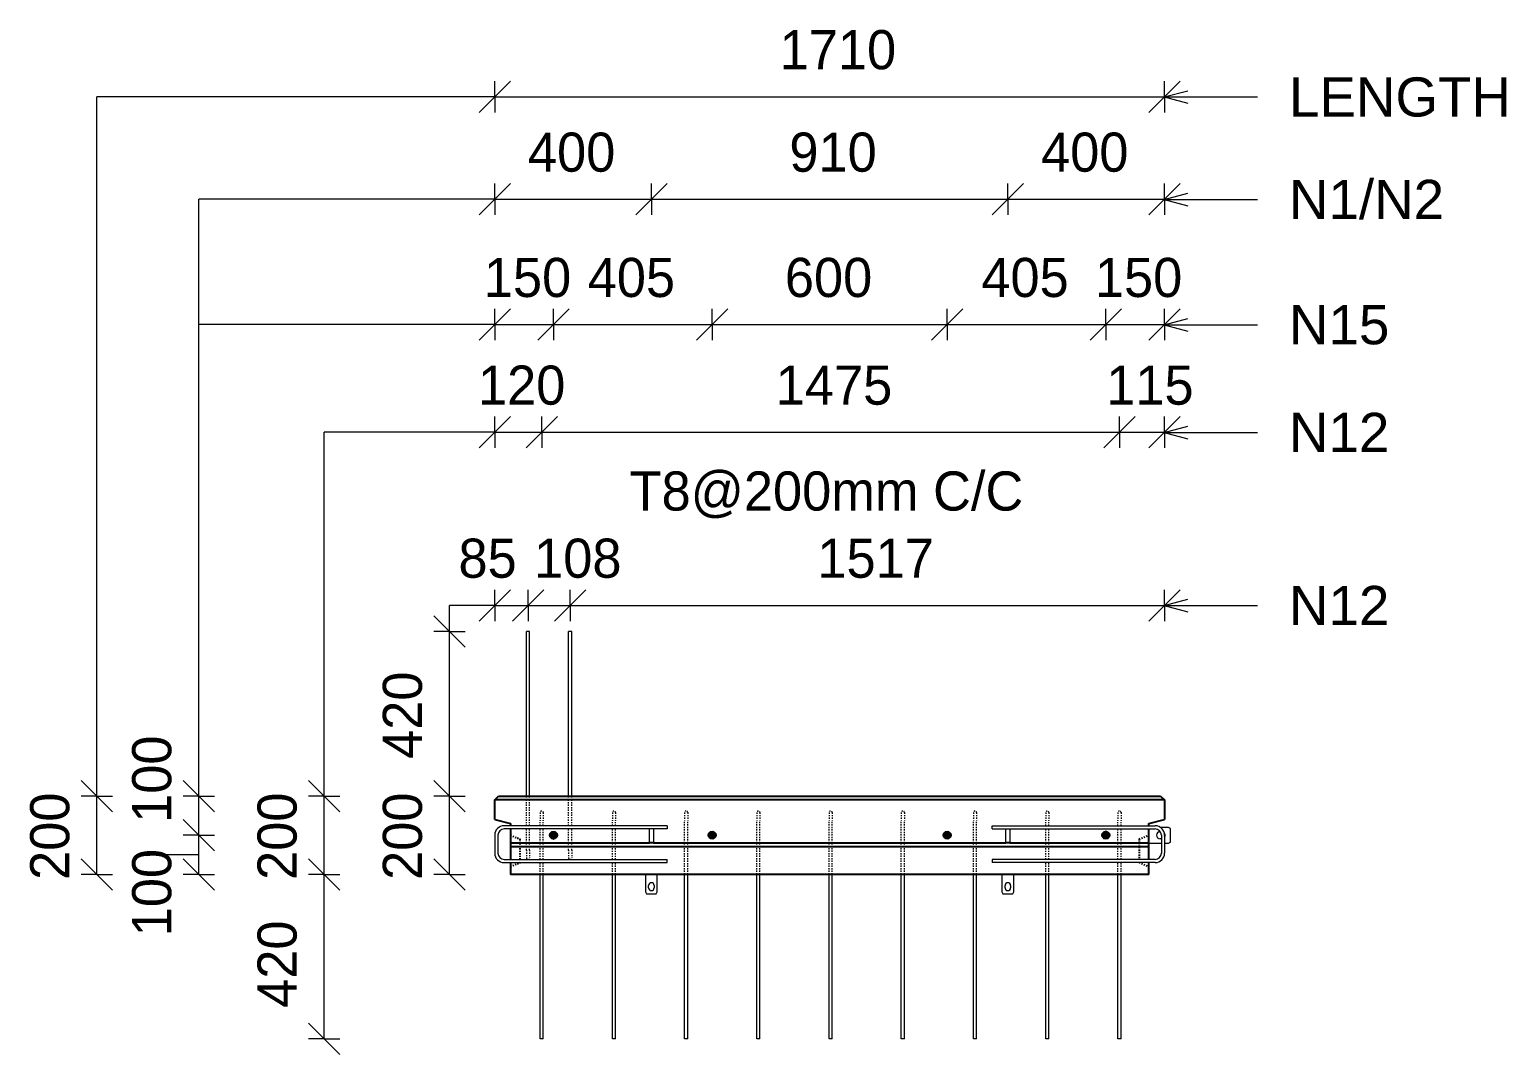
# Model space of a CAD drawing. Header units: millimetres. Extents: x 1421 to 26924, y -2138 to 20093.
# Drawn here: x 1421 to 5192, y 17475 to 20093 of the extents above; entities that cross this region are included whole.
import ezdxf

# ---------------------------------------------------------------- set-up
doc = ezdxf.new("R2010")
doc.units = ezdxf.units.MM
doc.linetypes.add('Dash', pattern=[6.36, 3.18, -3.18])
for name, color, linetype, lineweight in [('A-ANNO-DIMS', 211, 'Continuous', 9), ('A-ANNO-DIMS-40', 211, 'Continuous', 9), ('A-DETL-THIN', 151, 'Continuous', 18), ('A-GENM', 13, 'Continuous', 18), ('A-WALL', 113, 'Continuous', 25), ('A-WALL-HDLN', 110, 'Dash', 25), ('G-ANNO-TEXT', 231, 'Continuous', 9), ('S-RBAR', 171, 'Continuous', 18)]:
    doc.layers.add(name, color=color, linetype=linetype, lineweight=lineweight)
doc.styles.add('Arial', font='arial.ttf', dxfattribs={"height": 100})
doc.styles.add('Nirmala UI Semilight', font='NirmalaS.ttf', dxfattribs={"height": 100})
doc.dimstyles.new('Arrow_Filled_-_2_5_NI_UI', dxfattribs={"dimscale": 304.8, "dimtxt": 104.736395, "dimasz": 0.262467, "dimexe": 0.131234, "dimexo": 0.0625, "dimgap": 0.131234, "dimtad": 1, "dimdec": 4, "dimzin": 0, "dimdsep": 46, "dimtxsty": 'Nirmala UI Semilight', "dimblk1": 'OBLIQUE', "dimblk2": 'OBLIQUE', "dimsah": 1, "dimcen": 0.09, "dimazin": 0, "dimtfac": 1, "dimtdec": 4, "dimtix": 1, "dimtmove": 0, "dimatfit": 3, "dimfxl": 0.131234, "dimfxlon": 1, "dimtvp": 1, "dimtolj": 1, "dimtzin": 0, "dimarcsym": 2})
doc.dimstyles.new('Arrow_Filled_-_2_5_NI_UI_1', dxfattribs={"dimscale": 304.8, "dimtxt": 104.736395, "dimasz": 0.262467, "dimexe": 0.131234, "dimexo": 0.0625, "dimgap": 0.131234, "dimtad": 1, "dimdec": 4, "dimzin": 0, "dimdsep": 46, "dimtxsty": 'Nirmala UI Semilight', "dimblk1": 'OBLIQUE', "dimblk2": 'OBLIQUE', "dimsah": 1, "dimcen": 0.09, "dimazin": 0, "dimtfac": 1, "dimtdec": 4, "dimtix": 1, "dimtmove": 1, "dimatfit": 3, "dimfxl": 0.131234, "dimfxlon": 1, "dimtvp": 1, "dimtolj": 1, "dimtzin": 0, "dimarcsym": 2})
doc.dimstyles.new('Arrow_Filled_-_2_5_NI_UI_2', dxfattribs={"dimscale": 304.8, "dimtxt": 104.736395, "dimasz": 0.262467, "dimexe": 0.131234, "dimexo": 0.0625, "dimgap": 0.131234, "dimtad": 1, "dimdec": 4, "dimzin": 0, "dimdsep": 46, "dimtxsty": 'Nirmala UI Semilight', "dimblk1": 'OBLIQUE', "dimblk2": 'OBLIQUE', "dimsah": 1, "dimcen": 0.09, "dimazin": 0, "dimtfac": 1, "dimtdec": 4, "dimtix": 1, "dimtmove": 2, "dimatfit": 3, "dimfxl": 0.131234, "dimfxlon": 1, "dimtvp": 1, "dimtolj": 1, "dimtzin": 0, "dimarcsym": 2})

# ---------------------------------------------------------------- blocks, each defined once
blk = doc.blocks.new('RR spread anchor face based - RR-SA-3_0-200-1726827-Elevation Top1')
at = {"layer": 'A-GENM'}
for p, q in [((3003.8, 18017.9), (3003.8, 18051.4)), ((3013.8, 18051.4), (3013.8, 18017.9)), ((3003.8, 18015.4), (3003.8, 18017.9)), ((3003.8, 18017.9), (3013.8, 18017.9)), ((3013.8, 18015.4), (3003.8, 18015.4)), ((3013.8, 18017.9), (3013.8, 18015.4))]:
    blk.add_line(p, q, dxfattribs=at)
blk = doc.blocks.new('RR spread anchor face based - RR-SA-2_5-150-1726819-Elevation Top1')
at = {"layer": 'A-GENM'}
for p, q in [((2993.8, 17935.2), (2993.8, 17890.4)), ((3023.8, 17890.4), (3023.8, 17935.4)), ((2993.8, 17890.4), (2996.3, 17885.4)), ((2996.3, 17885.4), (3021.3, 17885.4)), ((3001.8, 17900.9), (3001.8, 17906.9)), ((3015.8, 17906.9), (3015.8, 17900.9)), ((3021.3, 17885.4), (3023.8, 17890.4))]:
    blk.add_line(p, q, dxfattribs=at)
for centre, start, end in [((3008.8, 17906.9), 0, 180), ((3008.8, 17900.9), 180, 0)]:
    blk.add_arc(centre, 7, start, end, dxfattribs=at)
blk = doc.blocks.new('RR spread anchor face based - RR-SA-2_5-150-V1-Elevation Top1')
at = {"layer": 'A-GENM'}
for p, q in [((3903.8, 17935.2), (3903.8, 17890.4)), ((3933.8, 17890.4), (3933.8, 17935.2)), ((3903.8, 17890.4), (3906.3, 17885.4)), ((3906.3, 17885.4), (3931.3, 17885.4)), ((3911.8, 17900.9), (3911.8, 17906.9)), ((3925.8, 17906.9), (3925.8, 17900.9)), ((3931.3, 17885.4), (3933.8, 17890.4))]:
    blk.add_line(p, q, dxfattribs=at)
for centre, start, end in [((3918.8, 17906.9), 0, 180), ((3918.8, 17900.9), 180, 0)]:
    blk.add_arc(centre, 7, start, end, dxfattribs=at)
blk = doc.blocks.new('RR spread anchor face based - RR-SA-3_0-200-V2-Elevation Top1')
at = {"layer": 'A-GENM'}
for p, q in [((4310.8, 18026.4), (4307.5, 18026.4)), ((4328.8, 18055.4), (4307.8, 18055.4)), ((4333.8, 18052.9), (4328.8, 18055.4)), ((4333.8, 18017.9), (4333.8, 18052.9)), ((4278.8, 18015.4), (4310.8, 18015.4)), ((4318.8, 18015.4), (4328.8, 18015.4)), ((4328.8, 18015.4), (4333.8, 18017.9))]:
    blk.add_line(p, q, dxfattribs=at)
for centre, start, end in [((4307.5, 18035.4), 90, 270), ((4311.5, 18035.4), 324.8168, 43.7744)]:
    blk.add_arc(centre, 9, start, end, dxfattribs=at)
blk = doc.blocks.new('DIMBLOCK1-Elevation Top1')
at = {"layer": 'A-ANNO-DIMS-40'}
for p, q in [((2608.8, 19920.9), (2648.8, 19960.9)), ((2608.8, 19920.9), (2608.8, 19960.9)), ((4318.8, 19920.9), (4358.8, 19960.9)), ((4318.8, 19920.9), (4318.8, 19960.9)), ((2608.8, 19920.9), (2568.8, 19880.9)), ((2608.8, 19920.9), (4318.8, 19920.9)), ((2608.8, 19920.9), (2608.8, 19880.9)), ((4318.8, 19920.9), (4278.8, 19880.9)), ((4318.8, 19920.9), (4318.8, 19880.9))]:
    blk.add_line(p, q, dxfattribs=at)
at = {"layer": 'A-ANNO-DIMS-40', "color": 0, "insert": (3336.2, 20091.4), "char_height": 100, "width": 306.211, "attachment_point": 1, "line_spacing_factor": 1.142579, "style": 'Nirmala UI Semilight'}
blk.add_mtext('1710', dxfattribs=at)
blk = doc.blocks.new('_Oblique')
at = {"color": 0, "linetype": 'ByBlock', "lineweight": -2}
blk.add_line((-0.5, -0.5), (0.5, 0.5), dxfattribs=at)
blk = doc.blocks.new('DIMBLOCK2-Elevation Top1')
at = {"layer": 'A-ANNO-DIMS-40'}
for p, q in [((2608.8, 19659.3), (2648.8, 19699.3)), ((2608.8, 19659.3), (2608.8, 19699.3)), ((3008.8, 19659.3), (3048.8, 19699.3)), ((3008.8, 19659.3), (3008.8, 19699.3)), ((2608.8, 19659.3), (2568.8, 19619.3)), ((2608.8, 19659.3), (3008.8, 19659.3)), ((2608.8, 19659.3), (2608.8, 19619.3)), ((3008.8, 19659.3), (2968.8, 19619.3)), ((3008.8, 19659.3), (3008.8, 19619.3))]:
    blk.add_line(p, q, dxfattribs=at)
at = {"layer": 'A-ANNO-DIMS-40', "color": 0, "insert": (2693.6, 19829.8), "char_height": 100, "width": 276.504, "attachment_point": 1, "line_spacing_factor": 1.142579, "style": 'Nirmala UI Semilight'}
blk.add_mtext('400', dxfattribs=at)
blk = doc.blocks.new('DIMBLOCK3-Elevation Top1')
at = {"layer": 'A-ANNO-DIMS-40'}
for p, q in [((3008.8, 19659.3), (3048.8, 19699.3)), ((3008.8, 19659.3), (3008.8, 19699.3)), ((3918.8, 19659.3), (3958.8, 19699.3)), ((3918.8, 19659.3), (3918.8, 19699.3)), ((3008.8, 19659.3), (2968.8, 19619.3)), ((3008.8, 19659.3), (3918.8, 19659.3)), ((3008.8, 19659.3), (3008.8, 19619.3)), ((3918.8, 19659.3), (3878.8, 19619.3)), ((3918.8, 19659.3), (3918.8, 19619.3))]:
    blk.add_line(p, q, dxfattribs=at)
at = {"layer": 'A-ANNO-DIMS-40', "color": 0, "insert": (3361, 19829.8), "char_height": 100, "width": 246.797, "attachment_point": 1, "line_spacing_factor": 1.142579, "style": 'Nirmala UI Semilight'}
blk.add_mtext('910', dxfattribs=at)
blk = doc.blocks.new('DIMBLOCK4-Elevation Top1')
at = {"layer": 'A-ANNO-DIMS-40'}
for p, q in [((3918.8, 19659.3), (3958.8, 19699.3)), ((3918.8, 19659.3), (3918.8, 19699.3)), ((4318.8, 19659.3), (4358.8, 19699.3)), ((4318.8, 19659.3), (4318.8, 19699.3)), ((3918.8, 19659.3), (3878.8, 19619.3)), ((3918.8, 19659.3), (4318.8, 19659.3)), ((3918.8, 19659.3), (3918.8, 19619.3)), ((4318.8, 19659.3), (4278.8, 19619.3)), ((4318.8, 19659.3), (4318.8, 19619.3))]:
    blk.add_line(p, q, dxfattribs=at)
at = {"layer": 'A-ANNO-DIMS-40', "color": 0, "insert": (4003.6, 19829.8), "char_height": 100, "width": 276.504, "attachment_point": 1, "line_spacing_factor": 1.142579, "style": 'Nirmala UI Semilight'}
blk.add_mtext('400', dxfattribs=at)
blk = doc.blocks.new('DIMBLOCK5-Elevation Top1')
at = {"layer": 'A-ANNO-DIMS-40'}
for p, q in [((2608.8, 19339.3), (2648.8, 19379.3)), ((2608.8, 19339.3), (2608.8, 19379.3)), ((2758.8, 19339.3), (2798.8, 19379.3)), ((2758.8, 19339.3), (2758.8, 19379.3)), ((2608.8, 19339.3), (2568.8, 19299.3)), ((2608.8, 19339.3), (2758.8, 19339.3)), ((2608.8, 19339.3), (2608.8, 19299.3)), ((2758.8, 19339.3), (2718.8, 19299.3)), ((2758.8, 19339.3), (2758.8, 19299.3))]:
    blk.add_line(p, q, dxfattribs=at)
at = {"layer": 'A-ANNO-DIMS-40', "color": 0, "insert": (2581, 19509.8), "char_height": 100, "width": 246.797, "attachment_point": 1, "line_spacing_factor": 1.142579, "style": 'Nirmala UI Semilight'}
blk.add_mtext('150', dxfattribs=at)
blk = doc.blocks.new('DIMBLOCK6-Elevation Top1')
at = {"layer": 'A-ANNO-DIMS-40'}
for p, q in [((2758.8, 19339.3), (2798.8, 19379.3)), ((2758.8, 19339.3), (2758.8, 19379.3)), ((3163.8, 19339.3), (3203.8, 19379.3)), ((3163.8, 19339.3), (3163.8, 19379.3)), ((2758.8, 19339.3), (2718.8, 19299.3)), ((2758.8, 19339.3), (3163.8, 19339.3)), ((2758.8, 19339.3), (2758.8, 19299.3)), ((3163.8, 19339.3), (3123.8, 19299.3)), ((3163.8, 19339.3), (3163.8, 19299.3))]:
    blk.add_line(p, q, dxfattribs=at)
at = {"layer": 'A-ANNO-DIMS-40', "color": 0, "insert": (2846.1, 19509.8), "char_height": 100, "width": 276.504, "attachment_point": 1, "line_spacing_factor": 1.142579, "style": 'Nirmala UI Semilight'}
blk.add_mtext('405', dxfattribs=at)
blk = doc.blocks.new('DIMBLOCK7-Elevation Top1')
at = {"layer": 'A-ANNO-DIMS-40'}
for p, q in [((3163.8, 19339.3), (3203.8, 19379.3)), ((3163.8, 19339.3), (3163.8, 19379.3)), ((3763.8, 19339.3), (3803.8, 19379.3)), ((3763.8, 19339.3), (3763.8, 19379.3)), ((3163.8, 19339.3), (3123.8, 19299.3)), ((3163.8, 19339.3), (3763.8, 19339.3)), ((3163.8, 19339.3), (3163.8, 19299.3)), ((3763.8, 19339.3), (3723.8, 19299.3)), ((3763.8, 19339.3), (3763.8, 19299.3))]:
    blk.add_line(p, q, dxfattribs=at)
at = {"layer": 'A-ANNO-DIMS-40', "color": 0, "insert": (3349.5, 19509.8), "char_height": 100, "width": 274.219, "attachment_point": 1, "line_spacing_factor": 1.142579, "style": 'Nirmala UI Semilight'}
blk.add_mtext('600', dxfattribs=at)
blk = doc.blocks.new('DIMBLOCK8-Elevation Top1')
at = {"layer": 'A-ANNO-DIMS-40'}
for p, q in [((3763.8, 19339.3), (3803.8, 19379.3)), ((3763.8, 19339.3), (3763.8, 19379.3)), ((4168.8, 19339.3), (4208.8, 19379.3)), ((4168.8, 19339.3), (4168.8, 19379.3)), ((3763.8, 19339.3), (3723.8, 19299.3)), ((3763.8, 19339.3), (4168.8, 19339.3)), ((3763.8, 19339.3), (3763.8, 19299.3)), ((4168.8, 19339.3), (4128.8, 19299.3)), ((4168.8, 19339.3), (4168.8, 19299.3))]:
    blk.add_line(p, q, dxfattribs=at)
at = {"layer": 'A-ANNO-DIMS-40', "color": 0, "insert": (3851.1, 19509.8), "char_height": 100, "width": 276.504, "attachment_point": 1, "line_spacing_factor": 1.142579, "style": 'Nirmala UI Semilight'}
blk.add_mtext('405', dxfattribs=at)
blk = doc.blocks.new('DIMBLOCK9-Elevation Top1')
at = {"layer": 'A-ANNO-DIMS-40'}
for p, q in [((4168.8, 19339.3), (4208.8, 19379.3)), ((4168.8, 19339.3), (4168.8, 19379.3)), ((4318.8, 19339.3), (4358.8, 19379.3)), ((4318.8, 19339.3), (4318.8, 19379.3)), ((4168.8, 19339.3), (4128.8, 19299.3)), ((4168.8, 19339.3), (4318.8, 19339.3)), ((4168.8, 19339.3), (4168.8, 19299.3)), ((4318.8, 19339.3), (4278.8, 19299.3)), ((4318.8, 19339.3), (4318.8, 19299.3))]:
    blk.add_line(p, q, dxfattribs=at)
at = {"layer": 'A-ANNO-DIMS-40', "color": 0, "insert": (4141, 19509.8), "char_height": 100, "width": 246.797, "attachment_point": 1, "line_spacing_factor": 1.142579, "style": 'Nirmala UI Semilight'}
blk.add_mtext('150', dxfattribs=at)
blk = doc.blocks.new('DIMBLOCK10-Elevation Top1')
at = {"layer": 'A-ANNO-DIMS-40'}
for p, q in [((1593.2, 18135.4), (1553.2, 18175.4)), ((1593.2, 18135.4), (1553.2, 18135.4)), ((1593.2, 17935.4), (1593.2, 18135.4)), ((1593.2, 18135.4), (1633.2, 18095.4)), ((1593.2, 18135.4), (1633.2, 18135.4)), ((1593.2, 17935.4), (1553.2, 17975.4)), ((1593.2, 17935.4), (1553.2, 17935.4)), ((1593.2, 17935.4), (1633.2, 17895.4)), ((1593.2, 17935.4), (1633.2, 17935.4))]:
    blk.add_line(p, q, dxfattribs=at)
at = {"layer": 'A-ANNO-DIMS-40', "color": 0, "insert": (1422.7, 17921.2), "char_height": 100, "width": 274.219, "attachment_point": 1, "rotation": 90, "line_spacing_factor": 1.142579, "style": 'Nirmala UI Semilight'}
blk.add_mtext('200', dxfattribs=at)
blk = doc.blocks.new('DIMBLOCK11-Elevation Top1')
at = {"layer": 'A-ANNO-DIMS-40'}
for p, q in [((1853.6, 18035.4), (1813.6, 18075.4)), ((1853.6, 18035.4), (1813.6, 18035.4)), ((1853.6, 17935.4), (1853.6, 18035.4)), ((1853.6, 18035.4), (1893.6, 17995.4)), ((1853.6, 18035.4), (1893.6, 18035.4)), ((1853.6, 17935.4), (1813.6, 17975.4)), ((1853.6, 17935.4), (1813.6, 17935.4)), ((1853.6, 17935.4), (1893.6, 17895.4)), ((1853.6, 17935.4), (1893.6, 17935.4))]:
    blk.add_line(p, q, dxfattribs=at)
blk.add_ellipse((1853.6, 17982.9), major_axis=(135.2, 0), ratio=0.018811, start_param=1.570796, end_param=3.141593, dxfattribs=at)
at = {"layer": 'A-ANNO-DIMS-40', "color": 0, "insert": (1683.1, 17777.2), "char_height": 100, "width": 246.797, "attachment_point": 1, "rotation": 90, "line_spacing_factor": 1.142579, "style": 'Nirmala UI Semilight'}
blk.add_mtext('100', dxfattribs=at)
blk = doc.blocks.new('DIMBLOCK12-Elevation Top1')
at = {"layer": 'A-ANNO-DIMS-40'}
for p, q in [((1853.6, 18135.4), (1813.6, 18175.4)), ((1853.6, 18135.4), (1813.6, 18135.4)), ((1853.6, 18035.4), (1853.6, 18135.4)), ((1853.6, 18135.4), (1893.6, 18095.4)), ((1853.6, 18135.4), (1893.6, 18135.4)), ((1853.6, 18035.4), (1813.6, 18075.4)), ((1853.6, 18035.4), (1813.6, 18035.4)), ((1853.6, 18035.4), (1893.6, 17995.4)), ((1853.6, 18035.4), (1893.6, 18035.4))]:
    blk.add_line(p, q, dxfattribs=at)
at = {"layer": 'A-ANNO-DIMS-40', "color": 0, "insert": (1683.1, 18066.9), "char_height": 100, "width": 246.797, "attachment_point": 1, "rotation": 90, "line_spacing_factor": 1.142579, "style": 'Nirmala UI Semilight'}
blk.add_mtext('100', dxfattribs=at)
blk = doc.blocks.new('DIMBLOCK13-Elevation Top1')
at = {"layer": 'A-ANNO-DIMS-40'}
for p, q in [((2608.8, 19064.3), (2648.8, 19104.3)), ((2608.8, 19064.3), (2608.8, 19104.3)), ((2728.8, 19064.3), (2768.8, 19104.3)), ((2728.8, 19064.3), (2728.8, 19104.3)), ((2608.8, 19064.3), (2568.8, 19024.3)), ((2608.8, 19064.3), (2728.8, 19064.3)), ((2608.8, 19064.3), (2608.8, 19024.3)), ((2728.8, 19064.3), (2688.8, 19024.3)), ((2728.8, 19064.3), (2728.8, 19024.3))]:
    blk.add_line(p, q, dxfattribs=at)
at = {"layer": 'A-ANNO-DIMS-40', "color": 0, "insert": (2566, 19234.8), "char_height": 100, "width": 246.797, "attachment_point": 1, "line_spacing_factor": 1.142579, "style": 'Nirmala UI Semilight'}
blk.add_mtext('120', dxfattribs=at)
blk = doc.blocks.new('DIMBLOCK14-Elevation Top1')
at = {"layer": 'A-ANNO-DIMS-40'}
for p, q in [((2728.8, 19064.3), (2768.8, 19104.3)), ((2728.8, 19064.3), (2728.8, 19104.3)), ((4203.8, 19064.3), (4243.8, 19104.3)), ((4203.8, 19064.3), (4203.8, 19104.3)), ((2728.8, 19064.3), (2688.8, 19024.3)), ((2728.8, 19064.3), (4203.8, 19064.3)), ((2728.8, 19064.3), (2728.8, 19024.3)), ((4203.8, 19064.3), (4163.8, 19024.3)), ((4203.8, 19064.3), (4203.8, 19024.3))]:
    blk.add_line(p, q, dxfattribs=at)
at = {"layer": 'A-ANNO-DIMS-40', "color": 0, "char_height": 100, "attachment_point": 1, "line_spacing_factor": 1.142579, "style": 'Nirmala UI Semilight'}
for s, insert, width in [('1475', (3326.3, 19234.8), 335.918), ('T8@200mm C/C', (2953.1, 18964.4), 1231.7)]:
    blk.add_mtext(s, dxfattribs=dict(at, insert=insert, width=width))
blk = doc.blocks.new('DIMBLOCK15-Elevation Top1')
at = {"layer": 'A-ANNO-DIMS-40'}
for p, q in [((4203.8, 19064.3), (4243.8, 19104.3)), ((4203.8, 19064.3), (4203.8, 19104.3)), ((4318.8, 19064.3), (4358.8, 19104.3)), ((4318.8, 19064.3), (4318.8, 19104.3)), ((4203.8, 19064.3), (4163.8, 19024.3)), ((4203.8, 19064.3), (4318.8, 19064.3)), ((4203.8, 19064.3), (4203.8, 19024.3)), ((4318.8, 19064.3), (4278.8, 19024.3)), ((4318.8, 19064.3), (4318.8, 19024.3))]:
    blk.add_line(p, q, dxfattribs=at)
at = {"layer": 'A-ANNO-DIMS-40', "color": 0, "insert": (4169.9, 19234.8), "char_height": 100, "width": 219.375, "attachment_point": 1, "line_spacing_factor": 1.142579, "style": 'Nirmala UI Semilight'}
blk.add_mtext('115', dxfattribs=at)
blk = doc.blocks.new('DIMBLOCK16-Elevation Top1')
at = {"layer": 'A-ANNO-DIMS-40'}
for p, q in [((2173.6, 17935.4), (2133.6, 17975.4)), ((2173.6, 17935.4), (2133.6, 17935.4)), ((2173.6, 17515.4), (2173.6, 17935.4)), ((2173.6, 17935.4), (2213.6, 17895.4)), ((2173.6, 17935.4), (2213.6, 17935.4)), ((2173.6, 17515.4), (2133.6, 17555.4)), ((2173.6, 17515.4), (2133.6, 17515.4)), ((2173.6, 17515.4), (2213.6, 17475.4)), ((2173.6, 17515.4), (2213.6, 17515.4))]:
    blk.add_line(p, q, dxfattribs=at)
at = {"layer": 'A-ANNO-DIMS-40', "color": 0, "insert": (2003.1, 17594.5), "char_height": 100, "width": 276.504, "attachment_point": 1, "rotation": 90, "line_spacing_factor": 1.142579, "style": 'Nirmala UI Semilight'}
blk.add_mtext('420', dxfattribs=at)
blk = doc.blocks.new('DIMBLOCK17-Elevation Top1')
at = {"layer": 'A-ANNO-DIMS-40'}
for p, q in [((2173.6, 18135.4), (2133.6, 18175.4)), ((2173.6, 18135.4), (2133.6, 18135.4)), ((2173.6, 17935.4), (2173.6, 18135.4)), ((2173.6, 18135.4), (2213.6, 18095.4)), ((2173.6, 18135.4), (2213.6, 18135.4)), ((2173.6, 17935.4), (2133.6, 17975.4)), ((2173.6, 17935.4), (2133.6, 17935.4)), ((2173.6, 17935.4), (2213.6, 17895.4)), ((2173.6, 17935.4), (2213.6, 17935.4))]:
    blk.add_line(p, q, dxfattribs=at)
at = {"layer": 'A-ANNO-DIMS-40', "color": 0, "insert": (2003.1, 17921.2), "char_height": 100, "width": 274.219, "attachment_point": 1, "rotation": 90, "line_spacing_factor": 1.142579, "style": 'Nirmala UI Semilight'}
blk.add_mtext('200', dxfattribs=at)
blk = doc.blocks.new('DIMBLOCK18-Elevation Top1')
at = {"layer": 'A-ANNO-DIMS-40'}
for p, q in [((2608.8, 18622.3), (2648.8, 18662.3)), ((2608.8, 18622.3), (2608.8, 18662.3)), ((2693.8, 18622.3), (2733.8, 18662.3)), ((2693.8, 18622.3), (2693.8, 18662.3)), ((2608.8, 18622.3), (2568.8, 18582.3)), ((2608.8, 18622.3), (2693.8, 18622.3)), ((2608.8, 18622.3), (2608.8, 18582.3)), ((2693.8, 18622.3), (2653.8, 18582.3)), ((2693.8, 18622.3), (2693.8, 18582.3))]:
    blk.add_line(p, q, dxfattribs=at)
at = {"layer": 'A-ANNO-DIMS-40', "color": 0, "insert": (2516.2, 18792.8), "char_height": 100, "width": 182.813, "attachment_point": 1, "line_spacing_factor": 1.142579, "style": 'Nirmala UI Semilight'}
blk.add_mtext('85', dxfattribs=at)
blk = doc.blocks.new('DIMBLOCK19-Elevation Top1')
at = {"layer": 'A-ANNO-DIMS-40'}
for p, q in [((2693.8, 18622.3), (2733.8, 18662.3)), ((2693.8, 18622.3), (2693.8, 18662.3)), ((2801.4, 18622.3), (2841.4, 18662.3)), ((2801.4, 18622.3), (2801.4, 18662.3)), ((2693.8, 18622.3), (2653.8, 18582.3)), ((2693.8, 18622.3), (2801.4, 18622.3)), ((2693.8, 18622.3), (2693.8, 18582.3)), ((2801.4, 18622.3), (2761.4, 18582.3)), ((2801.4, 18622.3), (2801.4, 18582.3))]:
    blk.add_line(p, q, dxfattribs=at)
at = {"layer": 'A-ANNO-DIMS-40', "color": 0, "insert": (2709.4, 18792.8), "char_height": 100, "width": 246.797, "attachment_point": 1, "line_spacing_factor": 1.142579, "style": 'Nirmala UI Semilight'}
blk.add_mtext('108', dxfattribs=at)
blk = doc.blocks.new('DIMBLOCK20-Elevation Top1')
at = {"layer": 'A-ANNO-DIMS-40'}
for p, q in [((2801.4, 18622.3), (2841.4, 18662.3)), ((2801.4, 18622.3), (2801.4, 18662.3)), ((4318.8, 18622.3), (4358.8, 18662.3)), ((4318.8, 18622.3), (4318.8, 18662.3)), ((2801.4, 18622.3), (2761.4, 18582.3)), ((2801.4, 18622.3), (4318.8, 18622.3)), ((2801.4, 18622.3), (2801.4, 18582.3)), ((4318.8, 18622.3), (4278.8, 18582.3)), ((4318.8, 18622.3), (4318.8, 18582.3))]:
    blk.add_line(p, q, dxfattribs=at)
at = {"layer": 'A-ANNO-DIMS-40', "color": 0, "insert": (3432.5, 18792.8), "char_height": 100, "width": 306.211, "attachment_point": 1, "line_spacing_factor": 1.142579, "style": 'Nirmala UI Semilight'}
blk.add_mtext('1517', dxfattribs=at)
blk = doc.blocks.new('DIMBLOCK21-Elevation Top1')
at = {"layer": 'A-ANNO-DIMS-40'}
for p, q in [((2493.6, 18135.4), (2453.6, 18175.4)), ((2493.6, 18135.4), (2453.6, 18135.4)), ((2493.6, 17935.4), (2493.6, 18135.4)), ((2493.6, 18135.4), (2533.6, 18095.4)), ((2493.6, 18135.4), (2533.6, 18135.4)), ((2493.6, 17935.4), (2453.6, 17975.4)), ((2493.6, 17935.4), (2453.6, 17935.4)), ((2493.6, 17935.4), (2533.6, 17895.4)), ((2493.6, 17935.4), (2533.6, 17935.4))]:
    blk.add_line(p, q, dxfattribs=at)
at = {"layer": 'A-ANNO-DIMS-40', "color": 0, "insert": (2323.1, 17921.2), "char_height": 100, "width": 274.219, "attachment_point": 1, "rotation": 90, "line_spacing_factor": 1.142579, "style": 'Nirmala UI Semilight'}
blk.add_mtext('200', dxfattribs=at)
blk = doc.blocks.new('DIMBLOCK22-Elevation Top1')
at = {"layer": 'A-ANNO-DIMS-40'}
for p, q in [((2493.6, 18555.4), (2453.6, 18595.4)), ((2493.6, 18555.4), (2453.6, 18555.4)), ((2493.6, 18135.4), (2493.6, 18555.4)), ((2493.6, 18555.4), (2533.6, 18515.4)), ((2493.6, 18555.4), (2533.6, 18555.4)), ((2493.6, 18135.4), (2453.6, 18175.4)), ((2493.6, 18135.4), (2453.6, 18135.4)), ((2493.6, 18135.4), (2533.6, 18095.4)), ((2493.6, 18135.4), (2533.6, 18135.4))]:
    blk.add_line(p, q, dxfattribs=at)
at = {"layer": 'A-ANNO-DIMS-40', "color": 0, "insert": (2323.1, 18230.2), "char_height": 100, "width": 276.504, "attachment_point": 1, "rotation": 90, "line_spacing_factor": 1.142579, "style": 'Nirmala UI Semilight'}
blk.add_mtext('420', dxfattribs=at)

msp = doc.modelspace()

# ---------------------------------------------------------------- hatches: boundary and pattern name
at = {"layer": 'S-RBAR'}
h = msp.add_hatch(color=256, dxfattribs=at)
edge = h.paths.add_edge_path()
edge.add_arc((2758.8071, 18035.4305), 10, 0, 360)
for points in [[(2758.8071, 18025.4305), (2768.31767, 18032.34033), (2764.68495, 18043.52067), (2752.92925, 18043.52067), (2749.29654, 18032.34033)], [(3166.89727, 18025.91994), (3173.8071, 18035.4305), (3166.89727, 18044.94107), (3155.71693, 18041.30835), (3155.71693, 18029.55265)], [(3766.89727, 18025.91994), (3773.8071, 18035.4305), (3766.89727, 18044.94107), (3755.71693, 18041.30835), (3755.71693, 18029.55265)], [(4162.92925, 18027.34033), (4174.68495, 18027.34033), (4178.31767, 18038.52067), (4168.8071, 18045.4305), (4159.29654, 18038.52067)]]:
    msp.add_hatch(color=256, dxfattribs=at).paths.add_polyline_path(points)
h = msp.add_hatch(color=256, dxfattribs=at)
edge = h.paths.add_edge_path()
edge.add_arc((3163.8071, 18035.4305), 10, 0, 360)
h = msp.add_hatch(color=256, dxfattribs=at)
edge = h.paths.add_edge_path()
edge.add_arc((3763.8071, 18035.4305), 10, 0, 360)
h = msp.add_hatch(color=256, dxfattribs=at)
edge = h.paths.add_edge_path()
edge.add_arc((4168.8071, 18035.4305), 10, 0, 360)

# ---------------------------------------------------------------- linework, layer by layer
at = {"layer": 'A-DETL-THIN'}
for p, q in [((1593.17141, 18135.4305), (1593.17141, 19920.91999)), ((2608.8071, 19920.91999), (1593.17141, 19920.91999)), ((1853.59083, 18135.4305), (1853.59083, 19659.33462)), ((2608.8071, 19659.33462), (1853.59083, 19659.33462)), ((2608.8071, 19339.33462), (1853.59083, 19339.33462)), ((2173.59083, 18135.4305), (2173.59083, 19064.33462)), ((2608.8071, 19064.33462), (2173.59083, 19064.33462)), ((2493.59083, 18555.4305), (2493.59083, 18622.30864)), ((2608.8071, 18622.30864), (2493.59083, 18622.30864))]:
    msp.add_line(p, q, dxfattribs=at)
at = {"layer": 'A-WALL'}
for p, q in [((4318.8071, 18125.4305), (2608.8071, 18125.4305)), ((2608.8071, 18075.4305), (2608.8071, 18125.42792)), ((2608.80796, 18125.42878), (2618.80968, 18135.4305)), ((2618.80968, 18135.4305), (4308.80452, 18135.4305)), ((4308.80452, 18135.4305), (4318.80624, 18125.42878)), ((4318.8071, 18125.42792), (4318.8071, 18075.4305)), ((2608.8071, 18075.4305), (2648.8071, 18065.4305)), ((2648.8071, 18065.4305), (2648.8071, 18059.4305)), ((4278.8071, 18065.4305), (4318.8071, 18075.4305)), ((4278.8071, 18059.4305), (4278.8071, 18065.4305)), ((2648.8071, 18051.4305), (2648.8071, 17973.4305)), ((4278.8071, 17973.4305), (4278.8071, 18051.4305)), ((3003.8071, 18015.42822), (2648.8071, 18015.42822)), ((4278.8071, 18005.42822), (2648.8071, 18005.42822)), ((3913.8071, 18015.42822), (3013.8071, 18015.42822)), ((4278.8071, 18015.42822), (3923.8071, 18015.42822)), ((2648.8071, 17965.4305), (2648.8071, 17935.4305)), ((4278.8071, 17935.4305), (4278.8071, 17965.4305)), ((4278.8071, 17935.4305), (2648.8071, 17935.4305))]:
    msp.add_line(p, q, dxfattribs=at)
at = {"layer": 'A-WALL-HDLN'}
for p, q in [((2648.8071, 18035.4305), (2673.8071, 18025.4305)), ((2673.8071, 18015.47783), (2673.8071, 18025.4305)), ((4253.8071, 18025.4305), (4278.8071, 18035.4305)), ((4253.8071, 18025.4305), (4253.8071, 18015.47783)), ((2673.8071, 18005.47783), (2673.8071, 18015.37861)), ((2673.8071, 17973.4305), (2673.8071, 18005.37861)), ((4253.8071, 18015.37861), (4253.8071, 18005.47783)), ((4253.8071, 18005.37861), (4253.8071, 17973.4305)), ((2648.8071, 17955.4305), (2673.8071, 17965.4305)), ((4253.8071, 17965.4305), (4278.8071, 17955.4305))]:
    msp.add_line(p, q, dxfattribs=at)
at = {"layer": 'G-ANNO-TEXT', "color": 10}
for p, q in [((4318.22539, 19920.61706), (4378.22539, 19936.69401)), ((4318.22539, 19920.61706), (4378.22539, 19904.54011)), ((4318.22539, 19920.61706), (4556.57174, 19920.61706)), ((4318.22539, 19659.03169), (4378.22539, 19675.10865)), ((4318.22539, 19659.03169), (4378.22539, 19642.95474)), ((4318.22539, 19659.03169), (4556.57174, 19659.03169)), ((4318.22539, 19339.03169), (4378.22539, 19355.10865)), ((4318.22539, 19339.03169), (4378.22539, 19322.95474)), ((4318.22539, 19339.03169), (4556.57174, 19339.03169)), ((4318.22539, 19064.03169), (4378.22539, 19080.10865)), ((4318.22539, 19064.03169), (4378.22539, 19047.95474)), ((4318.22539, 19064.03169), (4556.57174, 19064.03169)), ((4318.22539, 18622.00571), (4378.22539, 18638.08267)), ((4318.22539, 18622.00571), (4378.22539, 18605.92876)), ((4318.22539, 18622.00571), (4556.57174, 18622.00571))]:
    msp.add_line(p, q, dxfattribs=at)
at = {"layer": 'S-RBAR'}
for p, q in [((2697.8071, 18555.4305), (2689.8071, 18555.4305)), ((2689.8071, 18135.4305), (2689.8071, 18555.4305)), ((2697.8071, 18135.4305), (2697.8071, 18555.4305)), ((2805.42453, 18555.4305), (2797.42453, 18555.4305)), ((2797.42453, 18135.4305), (2797.42453, 18555.4305)), ((2805.42453, 18135.4305), (2805.42453, 18555.4305)), ((2608.8071, 18035.4305), (2608.8071, 17989.4305)), ((2616.8071, 18035.4305), (2616.8071, 17989.4305)), ((3048.8071, 18059.4305), (2632.8071, 18059.4305)), ((3048.8071, 18051.4305), (2632.8071, 18051.4305)), ((2752.92925, 18043.52067), (2749.29654, 18032.34033)), ((2749.29654, 18032.34033), (2758.8071, 18025.4305)), ((2764.68495, 18043.52067), (2752.92925, 18043.52067)), ((2758.8071, 18025.4305), (2768.31767, 18032.34033)), ((2768.31767, 18032.34033), (2764.68495, 18043.52067)), ((3048.8071, 18059.4305), (3048.8071, 18051.4305)), ((3166.89727, 18044.94107), (3155.71693, 18041.30835)), ((3155.71693, 18041.30835), (3155.71693, 18029.55265)), ((3155.71693, 18029.55265), (3166.89727, 18025.91994)), ((3173.8071, 18035.4305), (3166.89727, 18044.94107)), ((3166.89727, 18025.91994), (3173.8071, 18035.4305)), ((3766.89727, 18044.94107), (3755.71693, 18041.30835)), ((3755.71693, 18041.30835), (3755.71693, 18029.55265)), ((3755.71693, 18029.55265), (3766.89727, 18025.91994)), ((3773.8071, 18035.4305), (3766.89727, 18044.94107)), ((3766.89727, 18025.91994), (3773.8071, 18035.4305)), ((3878.8071, 18059.4305), (4294.8071, 18059.4305)), ((3878.8071, 18051.4305), (3878.8071, 18059.4305)), ((3878.8071, 18051.4305), (4294.8071, 18051.4305)), ((4168.8071, 18045.4305), (4159.29654, 18038.52067)), ((4159.29654, 18038.52067), (4162.92925, 18027.34033)), ((4162.92925, 18027.34033), (4174.68495, 18027.34033)), ((4178.31767, 18038.52067), (4168.8071, 18045.4305)), ((4174.68495, 18027.34033), (4178.31767, 18038.52067)), ((4310.8071, 18035.4305), (4310.8071, 17989.4305)), ((4318.8071, 18035.4305), (4318.8071, 17989.4305)), ((2632.8071, 17973.4305), (3048.8071, 17973.4305)), ((2632.8071, 17965.4305), (3048.8071, 17965.4305)), ((3048.8071, 17965.4305), (3048.8071, 17973.4305)), ((4294.8071, 17973.4305), (3878.8071, 17973.4305)), ((3878.8071, 17973.4305), (3878.8071, 17965.4305)), ((4294.8071, 17965.4305), (3878.8071, 17965.4305)), ((2724.8071, 17515.4305), (2724.8071, 17935.4305)), ((2732.8071, 17515.4305), (2732.8071, 17935.4305)), ((2909.1821, 17515.4305), (2909.1821, 17935.4305)), ((2917.1821, 17515.4305), (2917.1821, 17935.4305)), ((3093.5571, 17515.4305), (3093.5571, 17935.4305)), ((3101.5571, 17515.4305), (3101.5571, 17935.4305)), ((3277.9321, 17515.4305), (3277.9321, 17935.4305)), ((3285.9321, 17515.4305), (3285.9321, 17935.4305)), ((3462.3071, 17515.4305), (3462.3071, 17935.4305)), ((3470.3071, 17515.4305), (3470.3071, 17935.4305)), ((3646.6821, 17515.4305), (3646.6821, 17935.4305)), ((3654.6821, 17515.4305), (3654.6821, 17935.4305)), ((3831.0571, 17515.4305), (3831.0571, 17935.4305)), ((3839.0571, 17515.4305), (3839.0571, 17935.4305)), ((4015.4321, 17515.4305), (4015.4321, 17935.4305)), ((4023.4321, 17515.4305), (4023.4321, 17935.4305)), ((4199.8071, 17515.4305), (4199.8071, 17935.4305)), ((4207.8071, 17515.4305), (4207.8071, 17935.4305)), ((2732.8071, 17515.4305), (2724.8071, 17515.4305)), ((2917.1821, 17515.4305), (2909.1821, 17515.4305)), ((3101.5571, 17515.4305), (3093.5571, 17515.4305)), ((3285.9321, 17515.4305), (3277.9321, 17515.4305)), ((3470.3071, 17515.4305), (3462.3071, 17515.4305)), ((3654.6821, 17515.4305), (3646.6821, 17515.4305)), ((3839.0571, 17515.4305), (3831.0571, 17515.4305)), ((4023.4321, 17515.4305), (4015.4321, 17515.4305)), ((4207.8071, 17515.4305), (4199.8071, 17515.4305))]:
    msp.add_line(p, q, dxfattribs=at)
at = {"layer": 'S-RBAR', "linetype": 'Dash'}
for p, q in [((2689.8071, 18125.48011), (2689.8071, 18135.38089)), ((2689.8071, 18059.4305), (2689.8071, 18125.38089)), ((2697.8071, 18125.48011), (2697.8071, 18135.38089)), ((2697.8071, 18059.4305), (2697.8071, 18125.38089)), ((2797.42453, 18125.48011), (2797.42453, 18135.38089)), ((2797.42453, 18059.4305), (2797.42453, 18125.38089)), ((2805.42453, 18125.48011), (2805.42453, 18135.38089)), ((2805.42453, 18059.4305), (2805.42453, 18125.38089)), ((2724.8071, 18093.13341), (2724.8071, 18073.13341)), ((2724.8071, 18059.4305), (2724.8071, 18073.13341)), ((2732.8071, 18093.13341), (2732.8071, 18073.13341)), ((2732.8071, 18059.4305), (2732.8071, 18073.13341)), ((2909.1821, 18093.13341), (2909.1821, 18073.13341)), ((2909.1821, 18059.4305), (2909.1821, 18073.13341)), ((2917.1821, 18093.13341), (2917.1821, 18073.13341)), ((2917.1821, 18059.4305), (2917.1821, 18073.13341)), ((3093.5571, 18093.13341), (3093.5571, 18073.13341)), ((3093.5571, 18015.47783), (3093.5571, 18073.13341)), ((3101.5571, 18093.13341), (3101.5571, 18073.13341)), ((3101.5571, 18015.47783), (3101.5571, 18073.13341)), ((3277.9321, 18093.13341), (3277.9321, 18073.13341)), ((3277.9321, 18015.47783), (3277.9321, 18073.13341)), ((3285.9321, 18093.13341), (3285.9321, 18073.13341)), ((3285.9321, 18015.47783), (3285.9321, 18073.13341)), ((3462.3071, 18093.13341), (3462.3071, 18073.13341)), ((3462.3071, 18015.47783), (3462.3071, 18073.13341)), ((3470.3071, 18093.13341), (3470.3071, 18073.13341)), ((3470.3071, 18015.47783), (3470.3071, 18073.13341)), ((3646.6821, 18093.13341), (3646.6821, 18073.13341)), ((3646.6821, 18015.47783), (3646.6821, 18073.13341)), ((3654.6821, 18093.13341), (3654.6821, 18073.13341)), ((3654.6821, 18015.47783), (3654.6821, 18073.13341)), ((3831.0571, 18093.13341), (3831.0571, 18073.13341)), ((3831.0571, 18015.47783), (3831.0571, 18073.13341)), ((3839.0571, 18093.13341), (3839.0571, 18073.13341)), ((3839.0571, 18015.47783), (3839.0571, 18073.13341)), ((4015.4321, 18093.13341), (4015.4321, 18073.13341)), ((4015.4321, 18059.4305), (4015.4321, 18073.13341)), ((4023.4321, 18093.13341), (4023.4321, 18073.13341)), ((4023.4321, 18059.4305), (4023.4321, 18073.13341)), ((4199.8071, 18093.13341), (4199.8071, 18073.13341)), ((4199.8071, 18059.4305), (4199.8071, 18073.13341)), ((4207.8071, 18093.13341), (4207.8071, 18073.13341)), ((4207.8071, 18059.4305), (4207.8071, 18073.13341)), ((2689.8071, 18015.47783), (2689.8071, 18051.4305)), ((2697.8071, 18015.47783), (2697.8071, 18051.4305)), ((2724.8071, 18015.47783), (2724.8071, 18051.4305)), ((2732.8071, 18015.47783), (2732.8071, 18051.4305)), ((2797.42453, 18015.47783), (2797.42453, 18051.4305)), ((2805.42453, 18015.47783), (2805.42453, 18051.4305)), ((2909.1821, 18015.47783), (2909.1821, 18051.4305)), ((2917.1821, 18015.47783), (2917.1821, 18051.4305)), ((4015.4321, 18015.47783), (4015.4321, 18051.4305)), ((4023.4321, 18015.47783), (4023.4321, 18051.4305)), ((4199.8071, 18015.47783), (4199.8071, 18051.4305)), ((4207.8071, 18015.47783), (4207.8071, 18051.4305)), ((2689.8071, 18005.47783), (2689.8071, 18015.37861)), ((2689.8071, 17997.4305), (2689.8071, 18005.37861)), ((2689.8071, 17997.4305), (2689.8071, 17977.4305)), ((2697.8071, 18005.47783), (2697.8071, 18015.37861)), ((2697.8071, 17997.4305), (2697.8071, 18005.37861)), ((2697.8071, 17997.4305), (2697.8071, 17977.4305)), ((2724.8071, 18005.47783), (2724.8071, 18015.37861)), ((2724.8071, 17973.4305), (2724.8071, 18005.37861)), ((2732.8071, 18005.47783), (2732.8071, 18015.37861)), ((2732.8071, 17973.4305), (2732.8071, 18005.37861)), ((2797.42453, 18005.47783), (2797.42453, 18015.37861)), ((2797.42453, 17997.4305), (2797.42453, 18005.37861)), ((2797.42453, 17997.4305), (2797.42453, 17977.4305)), ((2805.42453, 18005.47783), (2805.42453, 18015.37861)), ((2805.42453, 17997.4305), (2805.42453, 18005.37861)), ((2805.42453, 17997.4305), (2805.42453, 17977.4305)), ((2909.1821, 18005.47783), (2909.1821, 18015.37861)), ((2909.1821, 17973.4305), (2909.1821, 18005.37861)), ((2917.1821, 18005.47783), (2917.1821, 18015.37861)), ((2917.1821, 17973.4305), (2917.1821, 18005.37861)), ((3093.5571, 18005.47783), (3093.5571, 18015.37861)), ((3093.5571, 17935.48011), (3093.5571, 18005.37861)), ((3101.5571, 18005.47783), (3101.5571, 18015.37861)), ((3101.5571, 17935.48011), (3101.5571, 18005.37861)), ((3277.9321, 18005.47783), (3277.9321, 18015.37861)), ((3277.9321, 17935.48011), (3277.9321, 18005.37861)), ((3285.9321, 18005.47783), (3285.9321, 18015.37861)), ((3285.9321, 17935.48011), (3285.9321, 18005.37861)), ((3462.3071, 18005.47783), (3462.3071, 18015.37861)), ((3462.3071, 17935.48011), (3462.3071, 18005.37861)), ((3470.3071, 18005.47783), (3470.3071, 18015.37861)), ((3470.3071, 17935.48011), (3470.3071, 18005.37861)), ((3646.6821, 18005.47783), (3646.6821, 18015.37861)), ((3646.6821, 17935.48011), (3646.6821, 18005.37861)), ((3654.6821, 18005.47783), (3654.6821, 18015.37861)), ((3654.6821, 17935.48011), (3654.6821, 18005.37861)), ((3831.0571, 18005.47783), (3831.0571, 18015.37861)), ((3831.0571, 17935.48011), (3831.0571, 18005.37861)), ((3839.0571, 18005.47783), (3839.0571, 18015.37861)), ((3839.0571, 17935.48011), (3839.0571, 18005.37861)), ((4015.4321, 18005.47783), (4015.4321, 18015.37861)), ((4015.4321, 17973.4305), (4015.4321, 18005.37861)), ((4023.4321, 18005.47783), (4023.4321, 18015.37861)), ((4023.4321, 17973.4305), (4023.4321, 18005.37861)), ((4199.8071, 18005.47783), (4199.8071, 18015.37861)), ((4199.8071, 17973.4305), (4199.8071, 18005.37861)), ((4207.8071, 18005.47783), (4207.8071, 18015.37861)), ((4207.8071, 17973.4305), (4207.8071, 18005.37861)), ((2724.8071, 17935.48011), (2724.8071, 17965.4305)), ((2732.8071, 17935.48011), (2732.8071, 17965.4305)), ((2909.1821, 17935.48011), (2909.1821, 17965.4305)), ((2917.1821, 17935.48011), (2917.1821, 17965.4305)), ((4015.4321, 17935.48011), (4015.4321, 17965.4305)), ((4023.4321, 17935.48011), (4023.4321, 17965.4305)), ((4199.8071, 17935.48011), (4199.8071, 17965.4305)), ((4207.8071, 17935.48011), (4207.8071, 17965.4305))]:
    msp.add_line(p, q, dxfattribs=at)
at = {"layer": 'S-RBAR'}
for centre in [(2758.8071, 18035.4305), (3163.8071, 18035.4305), (3763.8071, 18035.4305), (4168.8071, 18035.4305)]:
    msp.add_circle(centre, 10, dxfattribs=at)
at = {"layer": 'S-RBAR', "linetype": 'Dash'}
for centre, start, end in [((2728.8071, 18093.13341), 0, 180), ((2913.1821, 18093.13341), 0, 180), ((3097.5571, 18093.13341), 0, 180), ((3281.9321, 18093.13341), 0, 180), ((3466.3071, 18093.13341), 0, 180), ((3650.6821, 18093.13341), 0, 180), ((3835.0571, 18093.13341), 0, 180), ((4019.4321, 18093.13341), 0, 180), ((4203.8071, 18093.13341), 0, 180), ((2693.8071, 17977.4305), 180, 0), ((2801.42453, 17977.4305), 180, 0)]:
    msp.add_arc(centre, 4, start, end, dxfattribs=at)
at = {"layer": 'S-RBAR'}
for centre, radius, start, end in [((2632.8071, 18035.4305), 24, 90, 180), ((2632.8071, 18035.4305), 16, 90, 180), ((4294.8071, 18035.4305), 24, 0, 90), ((4294.8071, 18035.4305), 16, 0, 90), ((2632.8071, 17989.4305), 24, 180, 270), ((2632.8071, 17989.4305), 16, 180, 270), ((4294.8071, 17989.4305), 16, 270, 360), ((4294.8071, 17989.4305), 24, 270, 360)]:
    msp.add_arc(centre, radius, start, end, dxfattribs=at)

# ---------------------------------------------------------------- block references
at = {"layer": 'A-GENM'}
for name, p in [('RR spread anchor face based - RR-SA-3_0-200-1726827-Elevation Top1', (0, 0)), ('RR spread anchor face based - RR-SA-3_0-200-1726827-Elevation Top1', (910, 0)), ('RR spread anchor face based - RR-SA-3_0-200-V2-Elevation Top1', (0, 0)), ('RR spread anchor face based - RR-SA-2_5-150-1726819-Elevation Top1', (0, 0)), ('RR spread anchor face based - RR-SA-2_5-150-V1-Elevation Top1', (0, 0))]:
    msp.add_blockref(name, p, dxfattribs=at)

# ---------------------------------------------------------------- texts
at = {"layer": 'G-ANNO-TEXT', "color": 7, "char_height": 100, "attachment_point": 1, "style": 'Arial'}
for s, insert, width in [('LENGTH', (4636.57174, 19970.61706), 686.2445), ('N1/N2', (4636.57174, 19709.03169), 477.80575), ('N15', (4636.57174, 19389.03169), 307.848), ('N12', (4636.57174, 19114.03169), 307.848), ('N12', (4636.57174, 18672.00571), 307.848)]:
    msp.add_mtext(s, dxfattribs=dict(at, insert=insert, width=width))

# ---------------------------------------------------------------- dimensions: what is measured, and where the dimension line sits
at = {"layer": 'A-ANNO-DIMS'}
for base, p1, p2, override, picture, middle in [((4318.8071, 19920.91999), (2608.8071, 19880.91999), (4318.8071, 19880.91999), {"dimpost": '<>', "dimfxl": 1710}, 'DIMBLOCK1-Elevation Top1', (3463.8071, 20012.87257)), ((3008.8071, 19659.33462), (2608.8071, 19619.33462), (3008.8071, 19619.33462), {"dimpost": '<>', "dimfxl": 400}, 'DIMBLOCK2-Elevation Top1', (2808.8071, 19751.00826)), ((3918.8071, 19659.33462), (3008.8071, 19619.33462), (3918.8071, 19619.33462), {"dimpost": '<>', "dimfxl": 910}, 'DIMBLOCK3-Elevation Top1', (3463.8071, 19751.32207)), ((4318.8071, 19659.33462), (3918.8071, 19619.33462), (4318.8071, 19619.33462), {"dimpost": '<>', "dimfxl": 400}, 'DIMBLOCK4-Elevation Top1', (4118.8071, 19751.00826)), ((2758.8071, 19339.33462), (2608.8071, 19299.33462), (2758.8071, 19299.33462), {"dimpost": '<>', "dimfxl": 150}, 'DIMBLOCK5-Elevation Top1', (2683.8071, 19431.2872)), ((3163.8071, 19339.33462), (2758.8071, 19299.33462), (3163.8071, 19299.33462), {"dimpost": '<>', "dimfxl": 405}, 'DIMBLOCK6-Elevation Top1', (2961.3071, 19431.00826)), ((3763.8071, 19339.33462), (3163.8071, 19299.33462), (3763.8071, 19299.33462), {"dimpost": '<>', "dimfxl": 600}, 'DIMBLOCK7-Elevation Top1', (3463.8071, 19431.04313)), ((4168.8071, 19339.33462), (3763.8071, 19299.33462), (4168.8071, 19299.33462), {"dimpost": '<>', "dimfxl": 405}, 'DIMBLOCK8-Elevation Top1', (3966.3071, 19431.00826)), ((4318.8071, 19339.33462), (4168.8071, 19299.33462), (4318.8071, 19299.33462), {"dimpost": '<>', "dimfxl": 150}, 'DIMBLOCK9-Elevation Top1', (4243.8071, 19431.2872)), ((2728.8071, 19064.33462), (2608.8071, 19024.33462), (2728.8071, 19024.33462), {"dimpost": '<>', "dimfxl": 120}, 'DIMBLOCK13-Elevation Top1', (2668.8071, 19156.2872)), ((4318.8071, 19064.33462), (4203.8071, 19024.33462), (4318.8071, 19024.33462), {"dimpost": '<>', "dimfxl": 115}, 'DIMBLOCK15-Elevation Top1', (4261.3071, 19156.2872)), ((4318.8071, 18622.30864), (2801.42453, 18582.30864), (4318.8071, 18582.30864), {"dimpost": '<>', "dimfxl": 1517.382568}, 'DIMBLOCK20-Elevation Top1', (3560.11582, 18714.26122))]:
    dim = msp.add_linear_dim(base=base, p1=p1, p2=p2, dimstyle='Arrow_Filled_-_2_5_NI_UI', override=override, dxfattribs=at)
    dim.commit()
    dim.dimension.update_dxf_attribs({"geometry": picture, "text_midpoint": middle})
dim = msp.add_linear_dim(base=(4203.8071, 19064.33462), p1=(2728.8071, 19024.33462), p2=(4203.8071, 19024.33462), text='<>\\XT8@200mm C/C', dimstyle='Arrow_Filled_-_2_5_NI_UI', override={"dimpost": '<>', "dimfxl": 1475}, dxfattribs=at)
dim.commit()
dim.dimension.update_dxf_attribs({"geometry": 'DIMBLOCK14-Elevation Top1', "text_midpoint": (3466.3071, 19064.33462)})
for base, p1, p2, override, picture, middle in [((2693.8071, 18622.30864), (2608.8071, 18582.30864), (2693.8071, 18582.30864), {"dimpost": '<>', "dimfxl": 85}, 'DIMBLOCK18-Elevation Top1', (2607.61396, 18726.11074)), ((2801.42453, 18622.30864), (2693.8071, 18582.30864), (2801.42453, 18582.30864), {"dimpost": '<>', "dimfxl": 107.617432}, 'DIMBLOCK19-Elevation Top1', (2832.77096, 18726.11074))]:
    dim = msp.add_linear_dim(base=base, p1=p1, p2=p2, dimstyle='Arrow_Filled_-_2_5_NI_UI_2', override=override, dxfattribs=at)
    dim.commit()
    dim.dimension.update_dxf_attribs({"geometry": picture, "text_midpoint": middle, "dimtype": 160, "text_rotation": 360})
for base, p1, p2, override, picture, middle in [((2493.59083, 18555.4305), (2533.59083, 18135.4305), (2533.59083, 18555.4305), {"dimpost": '<>', "dimfxl": 420}, 'DIMBLOCK22-Elevation Top1', (2401.91719, 18345.4305)), ((1593.17141, 18135.4305), (1633.17141, 17935.4305), (1633.17141, 18135.4305), {"dimpost": '<>', "dimfxl": 200}, 'DIMBLOCK10-Elevation Top1', (1501.49777, 18035.4305)), ((2173.59083, 18135.4305), (2213.59083, 17935.4305), (2213.59083, 18135.4305), {"dimpost": '<>', "dimfxl": 200}, 'DIMBLOCK17-Elevation Top1', (2081.91719, 18035.4305)), ((2493.59083, 18135.4305), (2533.59083, 17935.4305), (2533.59083, 18135.4305), {"dimpost": '<>', "dimfxl": 200}, 'DIMBLOCK21-Elevation Top1', (2401.91719, 18035.4305))]:
    dim = msp.add_linear_dim(base=base, p1=p1, p2=p2, angle=90, dimstyle='Arrow_Filled_-_2_5_NI_UI', override=override, dxfattribs=at)
    dim.commit()
    dim.dimension.update_dxf_attribs({"geometry": picture, "text_midpoint": middle})
for base, p1, p2, dimstyle, override, picture, middle in [((1853.59083, 18135.4305), (1893.59083, 18035.4305), (1893.59083, 18135.4305), 'Arrow_Filled_-_2_5_NI_UI_2', {"dimpost": '<>', "dimfxl": 100}, 'DIMBLOCK12-Elevation Top1', (1749.78873, 18190.28653)), ((1853.59083, 18035.4305), (1893.59083, 17935.4305), (1893.59083, 18035.4305), 'Arrow_Filled_-_2_5_NI_UI_1', {"dimpost": '<>', "dimfxl": 100}, 'DIMBLOCK11-Elevation Top1', (1749.78873, 17900.62133)), ((2173.59083, 17935.4305), (2213.59083, 17515.4305), (2213.59083, 17935.4305), 'Arrow_Filled_-_2_5_NI_UI_2', {"dimpost": '<>', "dimfxl": 420}, 'DIMBLOCK16-Elevation Top1', (2069.78873, 17732.73999))]:
    dim = msp.add_linear_dim(base=base, p1=p1, p2=p2, angle=90, dimstyle=dimstyle, override=override, dxfattribs=at)
    dim.commit()
    dim.dimension.update_dxf_attribs({"geometry": picture, "text_midpoint": middle, "dimtype": 160, "text_rotation": 90})

doc.saveas('drawing.dxf')
